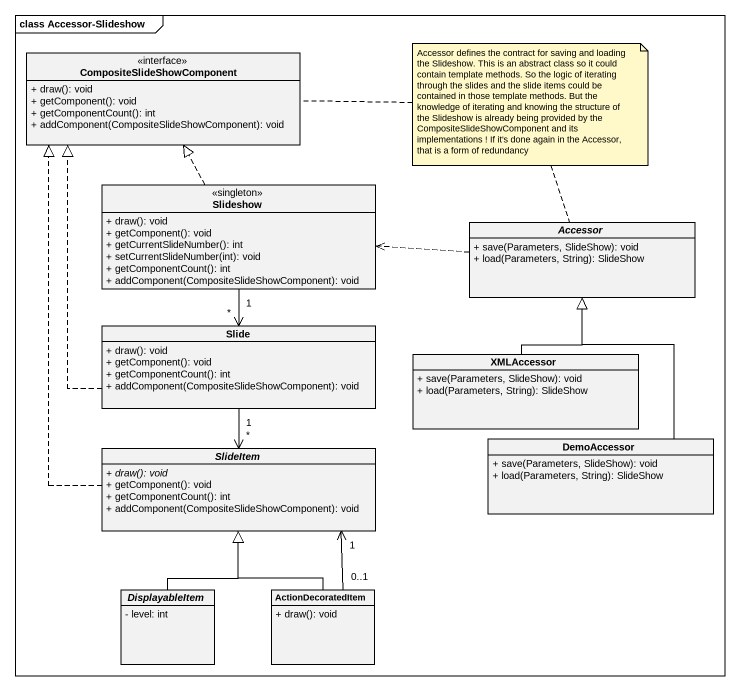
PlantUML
@startuml
mainframe class Accessor-Slideshow
hide circle
hide empty members
skinparam classAttributeIconSize 0
class CompositeSlideShowComponent <<interface>> {
  + draw(): void
  + getComponent(): void
  + getComponentCount(): int
  + addComponent(CompositeSlideShowComponent): void
}
class Slideshow <<singleton>> {
  + draw(): void
  + getComponent(): void
  + getCurrentSlideNumber(): int
  + setCurrentSlideNumber(int): void
  + getComponentCount(): int
  + addComponent(CompositeSlideShowComponent): void
}
abstract class Accessor {
  + save(Parameters, SlideShow): void
  + load(Parameters, String): SlideShow
}
class Slide {
  + draw(): void
  + getComponent(): void
  + getComponentCount(): int
  + addComponent(CompositeSlideShowComponent): void
}
class XMLAccessor {
  + save(Parameters, SlideShow): void
  + load(Parameters, String): SlideShow
}
abstract class SlideItem {
  {abstract} + draw(): void
  + getComponent(): void
  + getComponentCount(): int
  + addComponent(CompositeSlideShowComponent): void
}
class DemoAccessor {
  + save(Parameters, SlideShow): void
  + load(Parameters, String): SlideShow
}
abstract class DisplayableItem {
  - level: int
}
class ActionDecoratedItem {
  + draw(): void
}
Slideshow .up.|> CompositeSlideShowComponent
Slideshow "1" --> "*" Slide
Accessor .left.> Slideshow
Slide .up.|> CompositeSlideShowComponent
Slide "1" --> "*" SlideItem
XMLAccessor -up-|> Accessor
SlideItem .up.|> CompositeSlideShowComponent
DemoAccessor -up-|> Accessor
DisplayableItem -up-|> SlideItem
ActionDecoratedItem -up-|> SlideItem
ActionDecoratedItem "0..1" -up-> "1" SlideItem
note as N1
  Accessor defines the contract for saving and loading the Slideshow. This is an abstract class so it could contain template methods. So the logic of iterating through the slides and the slide items could be contained in those template methods. But the knowledge of iterating and knowing the structure of the Slideshow is already being provided by the CompositeSlideShowComponent and its implementations ! If it's done again in the Accessor, that is a form of redundancy
end note
N1 .. Accessor
N1 .. CompositeSlideShowComponent
@enduml
